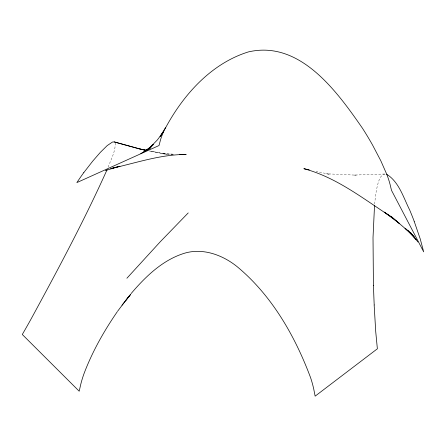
<?xml version="1.0" encoding="UTF-8"?>
<svg xmlns="http://www.w3.org/2000/svg" width="446" height="446" viewBox="0 0 446 446"><rect width="100%" height="100%" fill="white"/><g stroke="black" fill="none" stroke-linecap="round" stroke-linejoin="round"><path stroke-width="0.33" stroke-dasharray="2.23 1.67" d="M374.651 204.117C375.409 196.418 376.279 188.641 378.676 181.249C379.808 178.171 381.737 173.661 385.712 174.068M108.116 167.261C110.903 159.462 115.559 151.618 115.213 143.121M384.742 174.001L353.868 175.066L356.131 175.15L326.623 173.812L329.717 174.364L316.119 171.381M173.293 154.165L162.054 153.831L173.55 154.165M173.41 154.193L164.485 153.959L149.627 151.027M149.728 150.993L166.815 154.266L150.224 151.088"/><path stroke-width="0.67" d="M374.528 205.45L373.018 237.64L373.43 285.652M107.107 169.631C84.327 220.369 58.013 269.445 31.471 318.293A169.369 17.5 -64.9 0 1 25.528 328.864L22.3 334.494L79.198 391.22L80.693 384.591A160.203 128.069 1.8 0 1 84.288 372.917C92.573 351.186 104.13 330.809 117.304 311.687M414.178 221.294L420.165 238.738L423.7 251.879L391.499 190.358L390.116 184.599A154.271 99.43 19.1 0 0 386.743 174.258L380.856 160.872L372.672 145.245A430.033 277.156 19.1 0 0 362.492 128.292C336.992 91.48 299.98 39.856 248.305 51.937C210.083 63.867 181.65 96.62 163.76 131.263A154.283 99.43 19.1 0 0 160.393 140.3L159.016 145.535L76.851 182.598L79.433 178.774A169.374 17.505 -64.9 0 1 83.809 172.569M165.444 127.762L160.142 136.643L163.76 131.263L157.488 139.793L149.042 148.518M117.677 311.141L129.775 295.202M83.792 172.608L92.684 161.168L100.25 152.454L107.168 145.613L112.476 142.045L114.226 141.917L140.044 149.036L146.255 150.358M125.939 300.275L130.717 294.321L121.975 305.187M131.029 293.652C145.173 277.05 161.63 260.882 182.754 253.791C201.575 247.274 222.002 254.549 236.943 266.507C271.692 295.23 294.945 335.871 310.578 377.656A160.209 128.074 1.8 0 1 313.828 389.475L315.132 396.154L377.366 348.789L375.727 331.69L374.155 305.003M126.893 278.243L160.265 241.76L188.223 212.915M150.057 147.626L153.547 144.353L145.53 150.949L151.852 146.377L143.116 152.292L150.274 148.295L140.774 153.563M105.295 170.589L119.929 166.219L110.77 168.577C135.701 163.136 160.382 154.366 186.172 154.472L179.392 154.31M179.587 154.355L183.022 154.444L179.638 154.344M146.31 150.341L141.527 149.427L114.226 141.917M140.044 149.036L146.834 150.408M309.318 169.887L303.877 168.694C336.942 177.463 364.142 199.457 392.441 217.615M386.704 174.286C399.047 181.923 403.413 197.533 409.64 209.904A599.028 190.269 -81.3 0 1 414.183 221.266M392.469 217.631L384.296 212.118L399.415 223.491L391.415 216.745L410.783 233.314M407.622 230.504L405.04 228.224L414.59 237.495L407.75 230.404L416.324 239.797L410.409 232.489L418.008 242.016M374.205 304.936A599.223 190.269 -81.3 0 1 373.475 285.591"/></g></svg>
